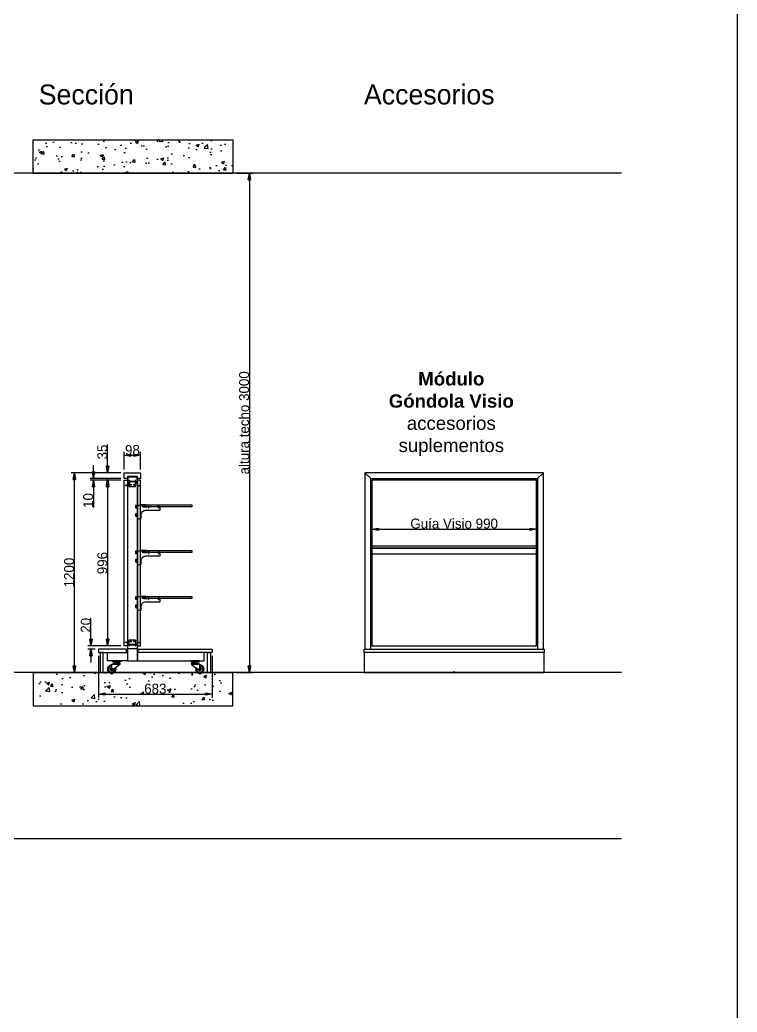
# Paper-space layout 'Jordi B.' of a CAD drawing. Header units: millimetres. Extents: x 23627 to 226976, y -18096 to 223844.
# Drawn here: x 135592 to 139901, y 40568 to 46532 of the extents above; entities that cross this region are included whole.
import ezdxf

# ---------------------------------------------------------------- set-up
doc = ezdxf.new("R2010")
doc.units = ezdxf.units.MM
doc.header["$PDMODE"] = 35
doc.header["$PDSIZE"] = 5
doc.layers.add('1001 concep color Blau Fosc', color=7, linetype='Continuous', true_color=0x003e84)
for name, color, linetype in [('Cotas bloques dinámicos PM espacio', 140, 'Continuous'), ('Linea Capa Color 0000 JB', 7, 'Continuous'), ('Linea Capa Color 0012 Vermell JB', 12, 'Continuous'), ('Linea Capa Color 0140 Blau Vidre JB', 140, 'Continuous'), ('Linea Capa Color 0202 Lila Parets JB', 202, 'Continuous'), ('Linea Capa Color 0252 Gris Parets JB', 252, 'Continuous'), ('Linea Capa Color 0253 Gris Clar JB', 253, 'Continuous'), ('Linea Capa Color 0255 Blanc JB', 255, 'Continuous')]:
    doc.layers.add(name, color=color, linetype=linetype)
doc.styles.add('Helvetica Light', font='HelveticaNeueLTCom-Th.ttf')
doc.styles.add('Jordi Ava', font='Avant Garde MEdium BT.ttf')
doc.dimstyles.new('Jordi Ava 2015', dxfattribs={"dimtxt": 60, "dimasz": 40, "dimexe": 20, "dimexo": 20, "dimgap": 0.09, "dimtad": 1, "dimdec": 0, "dimzin": 0, "dimdsep": 46, "dimtxsty": 'Jordi Ava', "dimblk": 'CLOSED', "dimcen": 1.5, "dimclrd": 7, "dimclre": 7, "dimclrt": 256, "dimadec": 0, "dimazin": 0, "dimtfac": 0.05, "dimtdec": 0, "dimtofl": 0, "dimtmove": 0, "dimatfit": 3, "dimldrblk": 'CLOSED', "dimfxl": 90, "dimtolj": 1, "dimtzin": 0, "dimlwd": -1, "dimlwe": -1, "dimarcsym": 0})

# ---------------------------------------------------------------- blocks, each defined once
blk = doc.blocks.new('PM202309291349')
at = {"layer": 'Linea Capa Color 0012 Vermell JB', "ltscale": 50}
for p in [(6202.8, -4066.4), (4272.8, -4266.4)]:
    blk.add_point(p, dxfattribs=at)
at = {"layer": 'Linea Capa Color 0202 Lila Parets JB', "ltscale": 10}
for p, q in [((7207.8, -1066.4), (639.3, -1066.4)), ((7207.8, -4066.4), (1339.3, -4066.4)), ((7207.8, -5066.4), (639.3, -5066.4))]:
    blk.add_line(p, q, dxfattribs=at)
blk.add_lwpolyline([(0, 0), (7902.9, 0), (7902.9, -7171.6), (0, -7171.6)], close=True, dxfattribs=at)
at = {"layer": '1001 concep color Blau Fosc', "ltscale": 10, "char_height": 120, "width": 2264.786, "attachment_point": 1, "style": 'Jordi Ava'}
for s, insert in [('Sección', (3707.1, -532.9)), ('Accesorios', (5660.9, -532.9))]:
    blk.add_mtext(s, dxfattribs=dict(at, insert=insert))
blk = doc.blocks.new('_Closed')
at = {"color": 0, "linetype": 'ByBlock', "lineweight": -2}
for p, q in [((-1, 0.17), (0, 0)), ((-1, 0.17), (-1, -0.17)), ((0, 0), (-1, -0.17)), ((0, 0), (-1, 0))]:
    blk.add_line(p, q, dxfattribs=at)
blk = doc.blocks.new('*D2226')
at = {"layer": 'Cotas bloques dinámicos PM espacio', "color": 7, "ltscale": 10, "transparency": 16777216}
for p, q in [((448.4, 1240), (448.4, 1369.2)), ((528.4, 1200), (428.4, 1200)), ((528.4, 1165), (428.4, 1165)), ((448.4, 1125), (448.4, 1085))]:
    blk.add_line(p, q, dxfattribs=at)
at = {"layer": 'Defpoints', "color": 0, "ltscale": 10, "transparency": 16777216}
for p in [(448.4, 1200), (548.4, 1200), (548.4, 1165)]:
    blk.add_point(p, dxfattribs=at)
at = {"layer": 'Cotas bloques dinámicos PM espacio', "color": 7, "ltscale": 10, "transparency": 16777216, "xscale": 40, "yscale": 40, "zscale": 40}
for p, rotation in [((448.4, 1200), 270), ((448.4, 1165), 90)]:
    blk.add_blockref('_Closed', p, dxfattribs=dict(at, rotation=rotation))
at = {"layer": 'Cotas bloques dinámicos PM espacio', "ltscale": 10, "transparency": 16777216, "insert": (417.1, 1324.6), "char_height": 60, "attachment_point": 5, "rotation": 90, "style": 'Jordi Ava'}
blk.add_mtext('\\A1;35', dxfattribs=at)
blk = doc.blocks.new('*D2227')
at = {"layer": 'Cotas bloques dinámicos PM espacio', "color": 7, "ltscale": 10, "transparency": 16777216}
for p, q in [((528.4, 1155), (428.4, 1155)), ((448.4, 1115), (448.4, 199)), ((528.4, 159), (428.4, 159))]:
    blk.add_line(p, q, dxfattribs=at)
at = {"layer": 'Defpoints', "color": 0, "ltscale": 10, "transparency": 16777216}
for p in [(548.4, 1155), (448.4, 159), (548.4, 159)]:
    blk.add_point(p, dxfattribs=at)
at = {"layer": 'Cotas bloques dinámicos PM espacio', "color": 7, "ltscale": 10, "transparency": 16777216, "xscale": 40, "yscale": 40, "zscale": 40}
for p, rotation in [((448.4, 1155), 90), ((448.4, 159), 270)]:
    blk.add_blockref('_Closed', p, dxfattribs=dict(at, rotation=rotation))
at = {"layer": 'Cotas bloques dinámicos PM espacio', "ltscale": 10, "transparency": 16777216, "insert": (417.1, 657), "char_height": 60, "attachment_point": 5, "rotation": 90, "style": 'Jordi Ava'}
blk.add_mtext('\\A1;996', dxfattribs=at)
blk = doc.blocks.new('*D2228')
at = {"layer": 'Cotas bloques dinámicos PM espacio', "color": 7, "ltscale": 10, "transparency": 16777216}
for p, q in [((348.4, 199), (348.4, 327)), ((528.4, 159), (328.4, 159)), ((373.4, 139), (328.4, 139)), ((348.4, 99), (348.4, 59))]:
    blk.add_line(p, q, dxfattribs=at)
at = {"layer": 'Defpoints', "color": 0, "ltscale": 10, "transparency": 16777216}
for p in [(348.4, 159), (393.4, 139), (548.4, 159)]:
    blk.add_point(p, dxfattribs=at)
at = {"layer": 'Cotas bloques dinámicos PM espacio', "color": 7, "ltscale": 10, "transparency": 16777216, "xscale": 40, "yscale": 40, "zscale": 40}
for p, rotation in [((348.4, 159), 270), ((348.4, 139), 90)]:
    blk.add_blockref('_Closed', p, dxfattribs=dict(at, rotation=rotation))
at = {"layer": 'Cotas bloques dinámicos PM espacio', "ltscale": 10, "transparency": 16777216, "insert": (317.2, 283), "char_height": 60, "attachment_point": 5, "rotation": 90, "style": 'Jordi Ava'}
blk.add_mtext('\\A1;20', dxfattribs=at)
blk = doc.blocks.new('*D2229')
at = {"layer": 'Cotas bloques dinámicos PM espacio', "color": 7, "ltscale": 10, "transparency": 16777216}
for p, q in [((528.4, 1200), (228.4, 1200)), ((248.4, 40), (248.4, 1160)), ((383.4, 0), (228.4, 0))]:
    blk.add_line(p, q, dxfattribs=at)
at = {"layer": 'Defpoints', "color": 0, "ltscale": 10, "transparency": 16777216}
for p in [(248.4, 1200), (548.4, 1200), (403.4, 0)]:
    blk.add_point(p, dxfattribs=at)
at = {"layer": 'Cotas bloques dinámicos PM espacio', "color": 7, "ltscale": 10, "transparency": 16777216, "xscale": 40, "yscale": 40, "zscale": 40}
for p, rotation in [((248.4, 1200), 90), ((248.4, 0), 270)]:
    blk.add_blockref('_Closed', p, dxfattribs=dict(at, rotation=rotation))
at = {"layer": 'Cotas bloques dinámicos PM espacio', "ltscale": 10, "transparency": 16777216, "insert": (217.2, 600), "char_height": 60, "attachment_point": 5, "rotation": 90, "style": 'Jordi Ava'}
blk.add_mtext('\\A1;1200', dxfattribs=at)
blk = doc.blocks.new('*D2230')
at = {"layer": 'Cotas bloques dinámicos PM espacio', "color": 7, "ltscale": 10, "transparency": 16777216}
for p, q in [((393.4, 100), (393.4, -150)), ((1076.4, 100), (1076.4, -150)), ((433.4, -130), (1036.4, -130))]:
    blk.add_line(p, q, dxfattribs=at)
at = {"layer": 'Defpoints', "color": 0, "ltscale": 10, "transparency": 16777216}
for p in [(393.4, 120), (1076.4, 120), (1076.4, -130)]:
    blk.add_point(p, dxfattribs=at)
at = {"layer": 'Cotas bloques dinámicos PM espacio', "color": 7, "ltscale": 10, "transparency": 16777216, "xscale": 40, "yscale": 40, "zscale": 40, "rotation": 180}
blk.add_blockref('_Closed', (393.4, -130), dxfattribs=at)
at = {"layer": 'Cotas bloques dinámicos PM espacio', "color": 7, "ltscale": 10, "transparency": 16777216, "xscale": 40, "yscale": 40, "zscale": 40}
blk.add_blockref('_Closed', (1076.4, -130), dxfattribs=at)
at = {"layer": 'Cotas bloques dinámicos PM espacio', "ltscale": 10, "transparency": 16777216, "insert": (734.9, -98.7), "char_height": 60, "attachment_point": 5, "style": 'Jordi Ava'}
blk.add_mtext('\\A1;683', dxfattribs=at)
blk = doc.blocks.new('*D2190')
at = {"layer": 'Cotas bloques dinámicos PM espacio', "color": 7, "ltscale": 10, "transparency": 16777216}
for p, q in [((200945.2, 43829.7), (200945.2, 43934.7)), ((200985.2, 43914.7), (201003.2, 43914.7)), ((201043.2, 43829.7), (201043.2, 43934.7))]:
    blk.add_line(p, q, dxfattribs=at)
at = {"layer": 'Defpoints', "color": 0, "ltscale": 10, "transparency": 16777216}
for p in [(201043.2, 43914.7), (200945.2, 43809.7), (201043.2, 43809.7)]:
    blk.add_point(p, dxfattribs=at)
at = {"layer": 'Cotas bloques dinámicos PM espacio', "color": 7, "ltscale": 10, "transparency": 16777216, "xscale": 40, "yscale": 40, "zscale": 40, "rotation": 180}
blk.add_blockref('_Closed', (200945.2, 43914.7), dxfattribs=at)
at = {"layer": 'Cotas bloques dinámicos PM espacio', "color": 7, "ltscale": 10, "transparency": 16777216, "xscale": 40, "yscale": 40, "zscale": 40}
blk.add_blockref('_Closed', (201043.2, 43914.7), dxfattribs=at)
at = {"layer": 'Cotas bloques dinámicos PM espacio', "ltscale": 10, "transparency": 16777216, "insert": (200994.2, 43946), "char_height": 60, "attachment_point": 5, "style": 'Jordi Ava'}
blk.add_mtext('\\A1;98', dxfattribs=at)
blk = doc.blocks.new('PM202310041320')
at = {"ltscale": 50}
blk.add_point((-25, -75), dxfattribs=at)
at = {"layer": 'Linea Capa Color 0000 JB', "ltscale": 20}
for points in [[(-80, -7), (-30, -7), (-30, 0), (-80, 0)], [(-75, -20), (-35, -20), (-35, -18), (-75, -18)], [(-20, -47.1), (-25, -44.2), (-30, -47.1), (-30, -52.9), (-25, -55.8), (-20, -52.9)]]:
    blk.add_lwpolyline(points, close=True, dxfattribs=at)
for points in [[(-41, -12), (-69, -12, 0.414214), (-75, -18), (-35, -18, 0.414214)], [(-25, -20), (-75, -20), (-75, -23), (-30, -56.2, 1.412018), (-25, -42)], [(-46, -7), (-64, -7, 0.414214), (-69, -12), (-41, -12, 0.414214)], [(-46.2, -44.3), (-48.8, -42.4, 3.068959), (-25, -25), (-25, -28, -2.952263)], [(-43.6, -46.2), (-46.2, -44.3, 2.952263), (-25, -28), (-25, -31, -2.80741)], [(-43.6, -46.2, 2.80741), (-25, -31), (-25, -42, -1.412018), (-30, -56.2)]]:
    blk.add_lwpolyline(points, format="xyb", close=True, dxfattribs=at)
blk.add_circle((-25, -50), 3.54, dxfattribs=at)
blk = doc.blocks.new('*D2191')
at = {"layer": 'Cotas bloques dinámicos PM espacio', "color": 7, "ltscale": 10, "transparency": 16777216}
for p, q in [((200760.1, 43814.7), (200760.1, 43854.7)), ((200925.2, 43774.7), (200740.1, 43774.7)), ((200925.2, 43764.7), (200740.1, 43764.7)), ((200760.1, 43724.7), (200760.1, 43601.7))]:
    blk.add_line(p, q, dxfattribs=at)
at = {"layer": 'Defpoints', "color": 0, "ltscale": 10, "transparency": 16777216}
for p in [(200760.1, 43774.7), (200945.2, 43774.7), (200945.2, 43764.7)]:
    blk.add_point(p, dxfattribs=at)
at = {"layer": 'Cotas bloques dinámicos PM espacio', "color": 7, "ltscale": 10, "transparency": 16777216, "xscale": 40, "yscale": 40, "zscale": 40}
for p, rotation in [((200760.1, 43774.7), 270), ((200760.1, 43764.7), 90)]:
    blk.add_blockref('_Closed', p, dxfattribs=dict(at, rotation=rotation))
at = {"layer": 'Cotas bloques dinámicos PM espacio', "ltscale": 10, "transparency": 16777216, "insert": (200728.9, 43643.2), "char_height": 60, "attachment_point": 5, "rotation": 90, "style": 'Jordi Ava'}
blk.add_mtext('\\A1;10', dxfattribs=at)
blk = doc.blocks.new('PM202306061544')
at = {"layer": 'Linea Capa Color 0000 JB', "ltscale": 10}
for p, q in [((0, 0), (-95, 0)), ((0, 0), (0, 10)), ((0, 10), (0, -10)), ((0, -10), (0, 0))]:
    blk.add_line(p, q, dxfattribs=at)
blk.add_arc((-10, 0), 14.1, 315, 45, dxfattribs=at)
blk.add_spline([(0, 0), (-5, 9), (-15, -8), (-25, 7), (-35, -6), (-45, 5), (-55, -4), (-65, 3), (-75, 0), (-95, 0)], degree=3, dxfattribs=at)
blk = doc.blocks.new('PM202307281056')
at = {"layer": 'Linea Capa Color 0140 Blau Vidre JB', "ltscale": 10}
blk.add_lwpolyline([(4.9, 3), (-4.9, 3), (-4.9, 0), (-2.2, 0), (-2.2, -3.3, 1.39975), (2.3, -3.3), (2.3, 0), (4.9, 0)], format="xyb", close=True, dxfattribs=at)
blk.add_arc((0, 5.5), 5.5, 207.04632, 332.95368, dxfattribs=at)
blk = doc.blocks.new('PM202308021642')
at = {"layer": 'Linea Capa Color 0000 JB', "ltscale": 50}
blk.add_lwpolyline([(137, -4), (137, -2), (57, -2), (57, -4), (39, -4, -0.414214), (37, -2), (37, 7), (37, 8), (52, 8), (52, 10), (22, 10), (22, 8), (22, 7), (-10, 7, 0.414214), (-12, 5), (-12, -5, 0.414214), (-10, -7), (-4, -7, 0.408724), (-1.8, -5.3), (-1, 0), (0, 0), (0, -41, -0.414214), (-2, -43), (-10, -43, 0.414214), (-12, -45), (-12, -55, 0.414214), (-10, -57), (-4, -57, 0.408724), (-1.8, -55.3), (-1, -50), (0, -50), (0, -71, 0.414214), (2, -73), (20, -73, 0.414214), (22, -71), (22, -52, -0.414214), (52, -22), (135, -22, 0.414214), (137, -20)], format="xyb", close=True, dxfattribs=at)
at = {"layer": 'Linea Capa Color 0140 Blau Vidre JB', "ltscale": 10}
blk.add_lwpolyline([(30, 0), (328, 0), (329, 1), (329, 7), (328, 8), (30, 8), (29, 7), (29, 1)], close=True, dxfattribs=at)
at = {"layer": 'Linea Capa Color 0000 JB', "ltscale": 50}
for p in [(67, -2), (127, -2)]:
    blk.add_blockref('PM202307281056', p, dxfattribs=at)
blk = doc.blocks.new('*D2231')
at = {"layer": 'Cotas bloques dinámicos PM espacio', "color": 7, "ltscale": 10, "transparency": 16777216}
for p, q in [((1220, 3000), (1320, 3000)), ((1300, 2960), (1300, 40)), ((1220, 0), (1320, 0))]:
    blk.add_line(p, q, dxfattribs=at)
at = {"layer": 'Defpoints', "color": 0, "ltscale": 10, "transparency": 16777216}
for p in [(1200, 3000), (1200, 0), (1300, 0)]:
    blk.add_point(p, dxfattribs=at)
at = {"layer": 'Cotas bloques dinámicos PM espacio', "color": 7, "ltscale": 10, "transparency": 16777216, "xscale": 40, "yscale": 40, "zscale": 40}
for p, rotation in [((1300, 3000), 90), ((1300, 0), 270)]:
    blk.add_blockref('_Closed', p, dxfattribs=dict(at, rotation=rotation))
at = {"layer": 'Cotas bloques dinámicos PM espacio', "ltscale": 10, "transparency": 16777216, "insert": (1268.7, 1500), "char_height": 60, "attachment_point": 5, "rotation": 90, "style": 'Jordi Ava'}
blk.add_mtext('\\A1;altura techo 3000', dxfattribs=at)
blk = doc.blocks.new('*D314')
at = {"layer": 'Cotas bloques dinámicos PM espacio', "color": 7, "ltscale": 50, "transparency": 16777216}
for p, q in [((0, 70), (0, 170)), ((40, 150), (950, 150)), ((990, 70), (990, 170))]:
    blk.add_line(p, q, dxfattribs=at)
at = {"layer": 'Defpoints', "color": 0, "ltscale": 50, "transparency": 16777216}
for p in [(990, 150), (0, 50), (990, 50)]:
    blk.add_point(p, dxfattribs=at)
at = {"layer": 'Cotas bloques dinámicos PM espacio', "color": 7, "ltscale": 50, "transparency": 16777216, "xscale": 40, "yscale": 40, "zscale": 40, "rotation": 180}
blk.add_blockref('_Closed', (0, 150), dxfattribs=at)
at = {"layer": 'Cotas bloques dinámicos PM espacio', "color": 7, "ltscale": 50, "transparency": 16777216, "xscale": 40, "yscale": 40, "zscale": 40}
blk.add_blockref('_Closed', (990, 150), dxfattribs=at)
at = {"layer": 'Cotas bloques dinámicos PM espacio', "ltscale": 50, "transparency": 16777216, "insert": (495, 183.5), "char_height": 60, "attachment_point": 5, "style": 'Jordi Ava'}
blk.add_mtext('\\A1;Guía Visio 990', dxfattribs=at)
blk = doc.blocks.new('PM202310051336')
at = {"layer": 'Linea Capa Color 0253 Gris Clar JB', "ltscale": 10}
for points in [[(40, 1165), (5, 1200), (5, 139), (40, 139)], [(1077, 1200), (1042, 1165), (1042, 139), (1077, 139)], [(46, 159), (1036, 159), (1036, 1155), (46, 1155)]]:
    blk.add_lwpolyline(points, close=True, dxfattribs=at)
at = {"layer": 'Linea Capa Color 0253 Gris Clar JB'}
blk.add_lwpolyline([(40, 1165), (1042, 1165), (1077, 1200), (5, 1200)], close=True, dxfattribs=at)
at = {"layer": 'Linea Capa Color 0253 Gris Clar JB', "ltscale": 50}
for points in [[(1082, 120), (0, 120), (0, 139), (1082, 139)], [(0, 0), (1082, 0), (1082, 120), (0, 120)]]:
    blk.add_lwpolyline(points, close=True, dxfattribs=at)
at = {"layer": '1001 concep color Blau Fosc', "insert": (524, 1552.5), "char_height": 80, "width": 990, "attachment_point": 5, "style": 'Helvetica Light'}
blk.add_mtext('{\\fHelveticaNeueLT Com 35 Th|b1|i0|c0|p34;Módulo\\PGóndola Visio}\\Paccesorios suplementos', dxfattribs=at)
blk = doc.blocks.new('PM202310041505')
at = {"layer": 'Linea Capa Color 0252 Gris Parets JB', "ltscale": 10}
h = blk.add_hatch(dxfattribs=at)
h.set_pattern_fill('AR-CONC', color=256, style=0)
h.set_pattern_definition([(50, (5878.4, -60773.05), (182.18467, -15.9391), [19.05, -209.55]), (355, (5878.4, -60773.05), (-35.2428, 191.05664), [15.24, -167.64]), (100.451, (5893.59, -60774.38), (146.9425, 175.1167), [16.19, -178.09]), (46.1842, (5878.4, -60722.25), (271.07904, -42.0423), [28.575, -314.325]), (96.6356, (5901, -60725.76), (237.4042, 247.4256), [24.285, -267.135]), (351.184, (5878.4, -60722.25), (237.4046, 247.4251), [22.86, -251.46]), (21, (5903.8, -60734.95), (151.61488, -102.26552), [19.05, -209.55]), (326, (5903.8, -60734.95), (61.80203, 184.18797), [15.24, -167.64]), (71.4514, (5916.44, -60743.48), (213.4165, 81.92286), [16.19, -178.09]), (37.5, (5878.405, -60773.054), (3.0886, 84.55504), [0, -165.608, 0, -170.18, 0, -168.275]), (7.5, (5878.4, -60773.05), (66.81966, 100.18057), [0, -97.028, 0, -161.798, 0, -64.135]), (327.5, (5821.76, -60773.054), (135.590595, -5.728744), [0, -63.5, 0, -198.12, 0, -262.89]), (317.5, (5796.36, -60773.05), (148.12918, 25.4265), [0, -82.55, 0, -131.572, 0, -186.69])])
h.paths.add_polyline_path([(1200, 3000), (0, 3000), (0, 3200), (1200, 3200)])
h.paths.add_polyline_path([(0, -200), (1200, -200), (1200, 0), (0, 0)])
at = {"layer": 'Linea Capa Color 0000 JB', "ltscale": 10}
for points in [[(567.4, 1177), (567.4, 1165), (548.4, 1165), (548.4, 1200), (646.4, 1200), (646.4, 1165), (627.4, 1165), (627.4, 1177), (567.4, 1177)], [(562.4, 139), (393.4, 139), (393.4, 120), (562.4, 120), (562.4, 139)], [(403.4, 120), (403.4, 0), (422.4, 0), (422.4, 120), (403.4, 120)], [(632.4, 139), (1076.4, 139), (1076.4, 120), (632.4, 120), (632.4, 139)], [(1066.4, 120), (1066.4, 0), (1047.4, 0), (1047.4, 120), (1066.4, 120)]]:
    blk.add_lwpolyline(points, dxfattribs=at)
for points in [[(567.4, 159), (548.4, 159), (548.4, 1155), (567.4, 1155)], [(567.4, 70), (627.4, 70), (627.4, 1177), (567.4, 1177)], [(568.9, 1147.5), (625.9, 1147.5), (625.9, 1172.5), (568.9, 1172.5)], [(578.4, 1117.5), (616.4, 1117.5), (616.4, 1147.5), (578.4, 1147.5)], [(616.4, 1145.5), (578.4, 1145.5), (578.4, 1147.5), (616.4, 1147.5)], [(627.4, 159), (646.4, 159), (646.4, 1155), (627.4, 1155)], [(578.4, 196.6), (616.4, 196.6), (616.4, 166.6), (578.4, 166.6)], [(567.4, 70), (447.4, 70), (447.4, 120), (567.4, 120)], [(568.9, 166.6), (625.9, 166.6), (625.9, 141.6), (568.9, 141.6)], [(616.4, 168.6), (578.4, 168.6), (578.4, 166.6), (616.4, 166.6)], [(627.4, 70), (1027.6, 70), (1027.6, 120), (627.4, 120)]]:
    blk.add_lwpolyline(points, close=True, dxfattribs=at)
for points in [[(571.4, 1137.5), (576.4, 1137.5, 0.414214), (578.4, 1139.5), (578.4, 1155), (580.4, 1155), (580.4, 1139.5, -0.414214), (576.4, 1135.5), (571.4, 1135.5, 0.414214), (569.4, 1133.5), (569.4, 1115.5), (567.4, 1115.5), (567.4, 1133.5, -0.414214)], [(623.4, 1137.5), (618.4, 1137.5, -0.414214), (616.4, 1139.5), (616.4, 1155), (614.4, 1155), (614.4, 1139.5, 0.414214), (618.4, 1135.5), (623.4, 1135.5, -0.414214), (625.4, 1133.5), (625.4, 1115.5), (627.4, 1115.5), (627.4, 1133.5, 0.414214)], [(567.4, 170.6), (567.4, 185.8), (569.4, 185.8), (569.4, 170.6, 0.414214), (571.4, 168.6), (576.4, 168.6, -0.414214), (580.4, 164.6), (580.4, 159.1), (578.4, 159.1), (578.4, 164.6, 0.414214), (576.4, 166.6), (571.4, 166.6, -0.414214)], [(627.4, 170.6), (627.4, 185.8), (625.4, 185.8), (625.4, 170.6, -0.414214), (623.4, 168.6), (618.4, 168.6, 0.414214), (614.4, 164.6), (614.4, 159.1), (616.4, 159.1), (616.4, 164.6, -0.414214), (618.4, 166.6), (623.4, 166.6, 0.414214)]]:
    blk.add_lwpolyline(points, format="xyb", close=True, dxfattribs=at)
for centre in [(587.4, 1128.1), (607.4, 1128.1), (587.4, 186), (607.4, 186)]:
    blk.add_circle(centre, 3, dxfattribs=at)
at = {"layer": 'Linea Capa Color 0202 Lila Parets JB', "ltscale": 10}
for p, q in [((0, 3000), (1200, 3000)), ((0, 0), (1200, 0))]:
    blk.add_line(p, q, dxfattribs=at)
at = {"layer": 'Linea Capa Color 0255 Blanc JB', "ltscale": 10}
for points in [[(1200, 3000), (0, 3000), (0, 3200), (1200, 3200)], [(0, -200), (1200, -200), (1200, 0), (0, 0)]]:
    blk.add_lwpolyline(points, close=True, dxfattribs=at)
at = {"layer": 'Linea Capa Color 0000 JB', "yscale": 0.170859375, "zscale": 0.170859375, "rotation": 180}
for p, xscale in [((569.4, 1122.5), -0.170859375), ((625.4, 1122.5), 0.170859375), ((569.4, 180.6), -0.170859375), ((625.4, 180.6), 0.170859375)]:
    blk.add_blockref('PM202306061544', p, dxfattribs=dict(at, xscale=xscale))
at = {"layer": 'Linea Capa Color 0000 JB'}
for p in [(627.4, 997), (627.4, 722), (627.4, 447)]:
    blk.add_blockref('PM202308021642', p, dxfattribs=at)
at = {"layer": 'Linea Capa Color 0000 JB', "ltscale": 10, "xscale": -1}
blk.add_blockref('PM202310041320', (447.4, 70), dxfattribs=at)
at = {"layer": 'Linea Capa Color 0000 JB', "ltscale": 10}
blk.add_blockref('PM202310041320', (1027.6, 70), dxfattribs=at)
at = {"layer": 'Cotas bloques dinámicos PM espacio', "ltscale": 10}
dim = blk.add_linear_dim(base=(1300, 0), p1=(1200, 3000), p2=(1200, 0), angle=90, text='altura techo <>', dimstyle='Jordi Ava 2015', dxfattribs=at)
dim.commit()
dim.dimension.update_dxf_attribs({"geometry": '*D2231', "text_midpoint": (1268.7, 1500)})
dim = blk.add_linear_dim(base=(646.4, 1305), p1=(548.4, 1200), p2=(646.4, 1200), dimstyle='Jordi Ava 2015', dxfattribs=at)
dim.commit()
dim.dimension.update_dxf_attribs({"geometry": '*D2190', "text_midpoint": (597.4, 1336.3), "insert": (-200396.8, -42609.7)})
for base, p1, p2, picture, middle in [((448.4, 1200), (548.4, 1165), (548.4, 1200), '*D2226', (417.1, 1324.6)), ((248.4, 1200), (403.4, 0), (548.4, 1200), '*D2229', (217.2, 600)), ((448.4, 159), (548.4, 1155), (548.4, 159), '*D2227', (417.1, 657)), ((348.4, 159), (393.4, 139), (548.4, 159), '*D2228', (317.2, 283))]:
    dim = blk.add_linear_dim(base=base, p1=p1, p2=p2, angle=90, dimstyle='Jordi Ava 2015', dxfattribs=at)
    dim.commit()
    dim.dimension.update_dxf_attribs({"geometry": picture, "text_midpoint": middle})
dim = blk.add_linear_dim(base=(363.4, 1165), p1=(548.4, 1155), p2=(548.4, 1165), angle=90, dimstyle='Jordi Ava 2015', dxfattribs=at)
dim.commit()
dim.dimension.update_dxf_attribs({"geometry": '*D2191', "text_midpoint": (363.4, 1033.5), "dimtype": 128, "insert": (-200396.8, -42609.7)})
dim = blk.add_linear_dim(base=(1076.4, -130), p1=(393.4, 120), p2=(1076.4, 120), dimstyle='Jordi Ava 2015', dxfattribs=at)
dim.commit()
dim.dimension.update_dxf_attribs({"geometry": '*D2230', "text_midpoint": (734.9, -98.7)})
blk = doc.blocks.new('PM202310041511')
at = {"layer": 'Linea Capa Color 0000 JB'}
blk.add_blockref('PM202310041505', (0, 0), dxfattribs=at)
blk = doc.blocks.new('*U313')
at = {"layer": 'Linea Capa Color 0000 JB'}
for points in [[(-1, 58.5), (-4, 58.5), (-4, -21.5), (-1, -21.5)], [(-1, 50), (991, 50), (991, 0), (-1, 0)], [(-1, 38), (991, 38), (991, 34), (-1, 34)], [(991, 58.5), (994, 58.5), (994, -21.5), (991, -21.5)]]:
    blk.add_lwpolyline(points, close=True, dxfattribs=at)
at = {"layer": 'Linea Capa Color 0000 JB', "ltscale": 50}
for p in [(0, 0), (990, 50)]:
    blk.add_point(p, dxfattribs=at)
at = {"layer": 'Cotas bloques dinámicos PM espacio', "ltscale": 50}
dim = blk.add_linear_dim(base=(990, 150), p1=(0, 50), p2=(990, 50), text='Guía Visio <>', dimstyle='Jordi Ava 2015', dxfattribs=at)
dim.commit()
dim.dimension.update_dxf_attribs({"geometry": '*D314', "text_midpoint": (495, 183.5)})
blk = doc.blocks.new('*U2276')
at = {"layer": 'Linea Capa Color 0000 JB'}
blk.add_blockref('*U313', (1, 21.5), dxfattribs=at)

psp = doc.layouts.new('Jordi B.')

# ---------------------------------------------------------------- block references
at = {"layer": 'Linea Capa Color 0000 JB'}
for name, p in [('PM202309291349', (131998.3, 46676.2)), ('PM202310041511', (135671.1, 42609.7)), ('PM202310051336', (137660.1, 42609.7)), ('*U2276', (137705.1, 43298.8))]:
    psp.add_blockref(name, p, dxfattribs=at)

doc.saveas('drawing.dxf')
